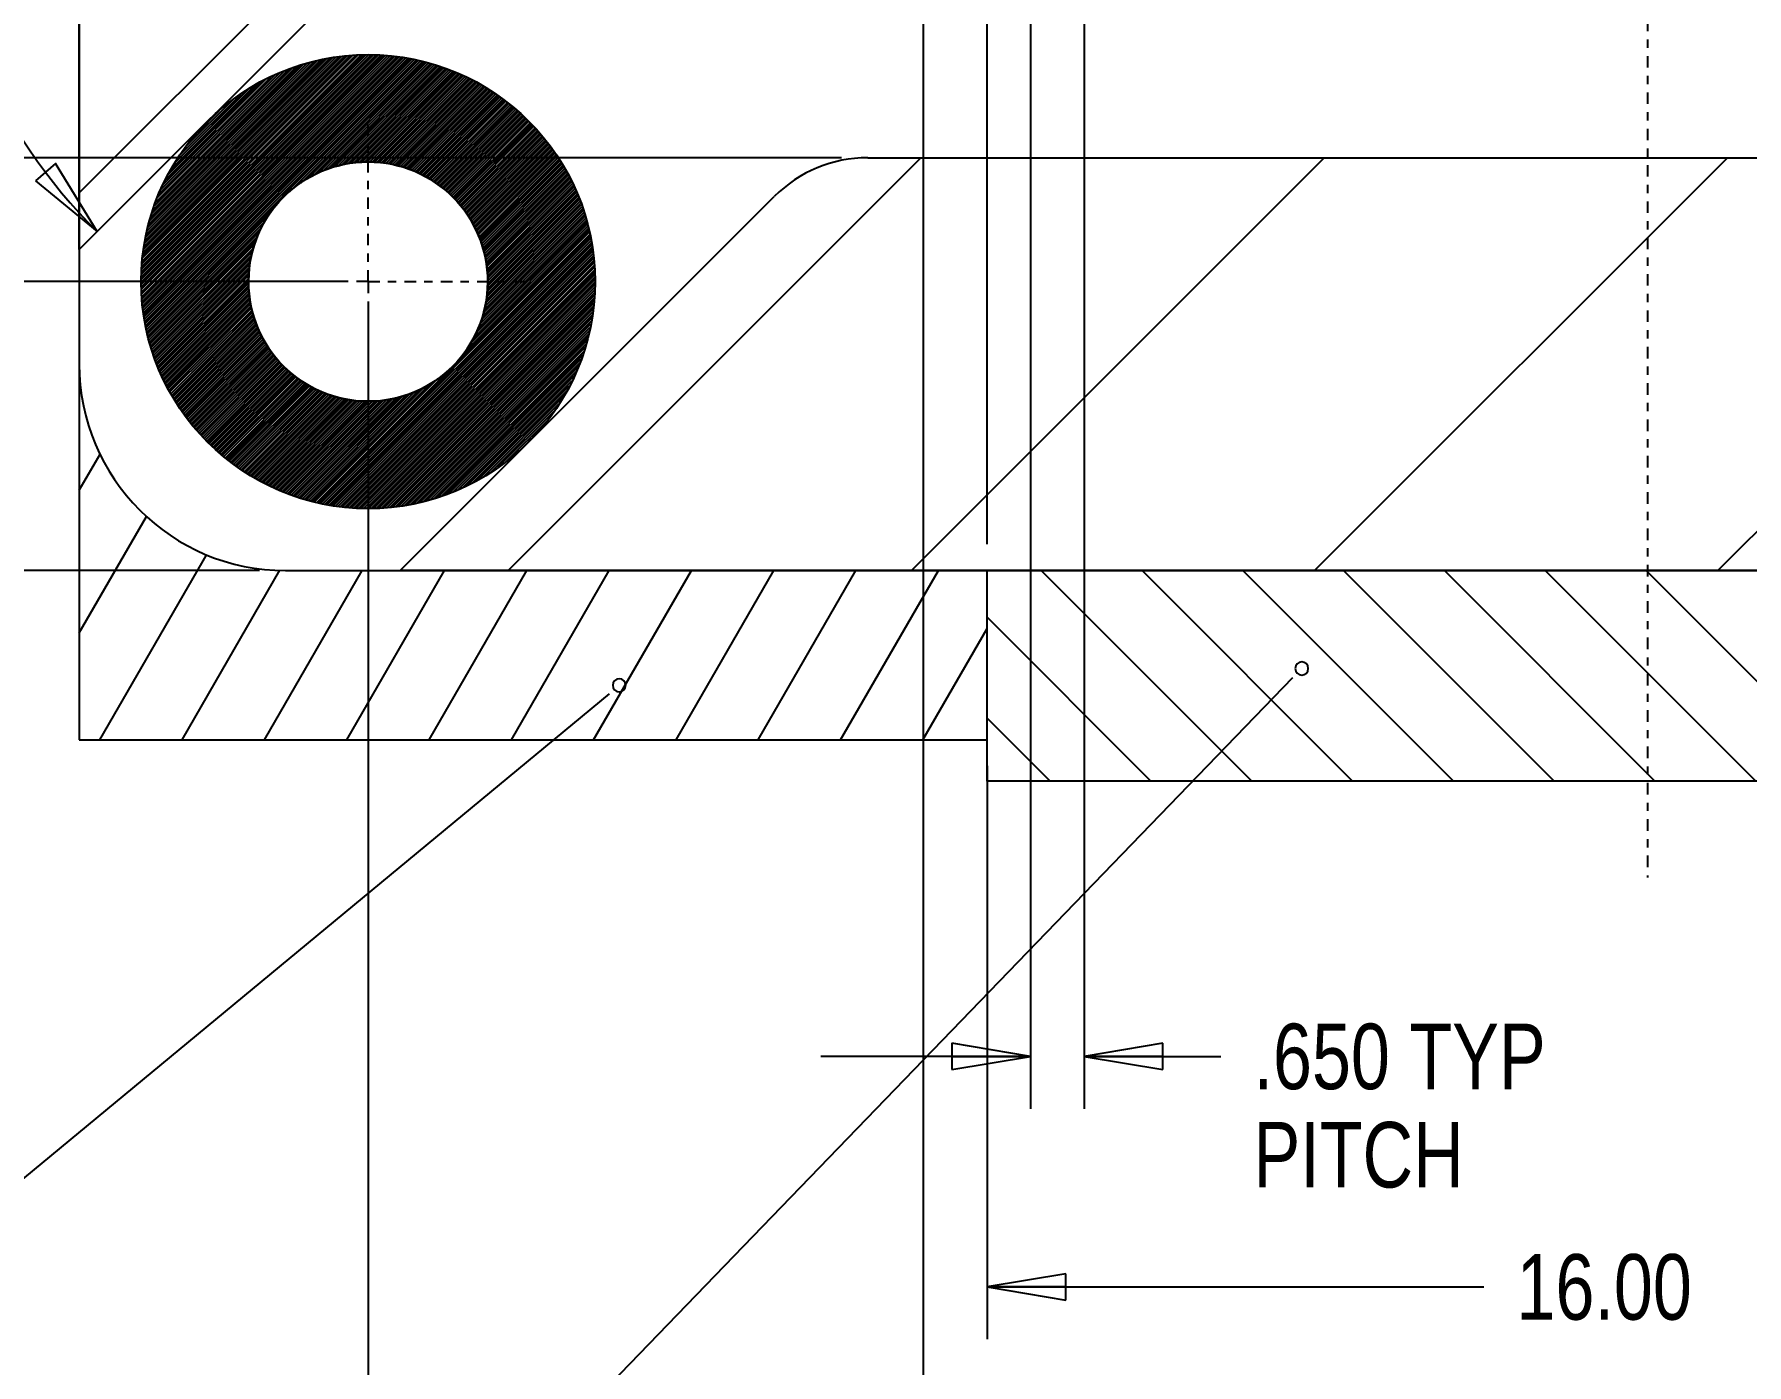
# Model space of a CAD drawing. Header units: inches. Extents: x 0 to 173, y 0 to 112.
# Drawn here: x 85.07 to 105.82, y 15.35 to 31.47 of the extents above; entities that cross this region are included whole.
import ezdxf

# ---------------------------------------------------------------- set-up
doc = ezdxf.new("R2010")
doc.units = ezdxf.units.IN
doc.header["$LTSCALE"] = 0.374
doc.header["$MEASUREMENT"] = 0
doc.linetypes.add('CENTER', pattern=[0.6, 0.375, -0.075, 0.075, -0.075])
doc.layers.get('0').update_dxf_attribs({"linetype": 'CONTINUOUS'})
for name, color, linetype in [('TIU14065-00684-01_DXF_DIMENSION', 7, 'CONTINUOUS'), ('TIU14065-00684-01_DXF_TEXT', 7, 'CONTINUOUS'), ('TIU14065-00684-01_FP_DXF_AXIS', 7, 'CONTINUOUS'), ('TIU14065-006DXF_CONTINUOUS_LINE', 7, 'CONTINUOUS')]:
    doc.layers.add(name, color=color, linetype=linetype)
doc.styles.get("Standard").update_dxf_attribs({"font": 'txt', "width": 0.8})

# ---------------------------------------------------------------- blocks, each defined once
blk = doc.blocks.new('_CLOSED')
at = {"color": 0, "linetype": 'ByBlock'}
for p, q in [((0, 0), (-1, 0.167)), ((-1, 0.167), (-1, -0.167)), ((-1, -0.167), (0, 0)), ((-1, 0), (0, 0))]:
    blk.add_line(p, q, dxfattribs=at)

msp = doc.modelspace()

# ---------------------------------------------------------------- linework, layer by layer
at = {"layer": 'TIU14065-00684-01_DXF_DIMENSION', "color": 2, "linetype": 'Continuous'}
for p, q in [((96.616, 25.291), (96.616, 73.103)), ((95.841, 35.531), (95.841, 13.98)), ((97.141, 34.881), (97.141, 18.453)), ((97.791, 34.881), (97.791, 18.453)), ((94.85, 29.973), (81.799, 29.973)), ((85.84, 29.087), (86.281, 29.527)), ((88.798, 28.473), (77.84, 28.473)), ((89.116, 28.156), (89.116, 11.995)), ((87.798, 24.973), (73.949, 24.973)), ((96.616, 22.606), (96.616, 15.661)), ((97.141, 19.088), (94.601, 19.088)), ((97.791, 19.088), (99.446, 19.088)), ((96.616, 16.296), (102.631, 16.296))]:
    msp.add_line(p, q, dxfattribs=at)
msp.add_lwpolyline([(85.087, 29.693), (85.832, 29.078), (85.327, 29.902), (85.087, 29.693)], dxfattribs=at)
msp.add_arc((90.616, 33.862), 6.766, 182.08, 225, dxfattribs=at)
at = {"layer": 'TIU14065-00684-01_DXF_TEXT', "color": 2, "linetype": 'Continuous'}
for p, q in [((100.315, 23.673), (88.113, 11.05)), ((92.035, 23.481), (84.717, 17.429))]:
    msp.add_line(p, q, dxfattribs=at)
for centre, start, end in [((100.426, 23.787), 0, 180), ((92.158, 23.583), 0, 180), ((100.426, 23.787), 180, 0), ((92.158, 23.583), 180, 0)]:
    msp.add_arc(centre, 0.0794, start, end, dxfattribs=at)
at = {"layer": 'TIU14065-00684-01_FP_DXF_AXIS', "color": 7, "linetype": 'CENTER'}
for p, q in [((104.616, 43.973), (104.616, 21.254)), ((89.116, 28.473), (89.116, 30.431)), ((89.116, 28.473), (87.158, 28.473)), ((89.116, 28.473), (91.074, 28.473)), ((89.116, 28.473), (89.116, 26.515))]:
    msp.add_line(p, q, dxfattribs=at)
at = {"layer": 'TIU14065-006DXF_CONTINUOUS_LINE', "color": 7, "linetype": 'Continuous'}
for p, q in [((85.616, 60.473), (85.616, 27.473)), ((85.616, 27.473), (85.616, 22.923)), ((88.116, 24.973), (121.116, 24.973)), ((88.116, 24.973), (121.116, 24.973)), ((96.616, 22.423), (96.616, 24.973)), ((85.616, 22.923), (96.616, 22.923)), ((112.616, 22.423), (96.616, 22.423))]:
    msp.add_line(p, q, dxfattribs=at)
at = {"layer": 'TIU14065-006DXF_CONTINUOUS_LINE', "color": 4, "linetype": 'Continuous'}
for p, q in [((85.616, 28.862), (85.616, 59.084)), ((85.616, 28.862), (90.147, 33.394)), ((95.168, 29.973), (114.064, 29.973)), ((89.505, 24.973), (94.036, 29.505)), ((119.727, 24.973), (89.505, 24.973))]:
    msp.add_line(p, q, dxfattribs=at)
at = {"layer": 'TIU14065-006DXF_CONTINUOUS_LINE', "color": 2, "linetype": 'Continuous'}
for p, q in [((85.616, 29.547), (90.616, 34.547)), ((86.366, 28.466), (89.123, 31.223)), ((86.367, 28.498), (89.091, 31.222)), ((86.368, 28.437), (89.152, 31.221)), ((86.369, 28.53), (89.059, 31.219)), ((86.37, 28.409), (89.18, 31.219)), ((86.372, 28.563), (89.026, 31.217)), ((86.372, 28.38), (89.209, 31.217)), ((86.374, 28.596), (88.993, 31.215)), ((86.374, 28.351), (89.238, 31.215)), ((86.376, 28.628), (88.961, 31.213)), ((86.376, 28.323), (89.266, 31.213)), ((86.377, 28.294), (89.295, 31.211)), ((86.378, 28.661), (88.928, 31.211)), ((86.379, 28.265), (89.324, 31.21)), ((86.38, 28.694), (88.895, 31.209)), ((86.381, 28.237), (89.352, 31.208)), ((86.382, 28.726), (88.863, 31.207)), ((86.383, 28.208), (89.381, 31.206)), ((86.384, 28.759), (88.83, 31.204)), ((86.385, 28.179), (89.41, 31.204)), ((86.387, 28.792), (88.797, 31.202)), ((86.387, 28.151), (89.438, 31.202)), ((86.389, 28.824), (88.765, 31.2)), ((86.389, 28.122), (89.467, 31.2)), ((86.393, 28.096), (89.493, 31.196)), ((86.395, 28.861), (88.728, 31.194)), ((86.398, 28.07), (89.519, 31.191)), ((86.403, 28.899), (88.69, 31.186)), ((86.403, 28.045), (89.544, 31.186)), ((86.408, 28.019), (89.57, 31.181)), ((86.41, 28.937), (88.652, 31.179)), ((86.413, 27.994), (89.595, 31.176)), ((86.418, 28.975), (88.613, 31.171)), ((86.418, 27.968), (89.62, 31.171)), ((86.423, 27.943), (89.646, 31.166)), ((86.425, 29.014), (88.575, 31.164)), ((86.428, 27.917), (89.671, 31.16)), ((86.433, 29.052), (88.537, 31.156)), ((86.433, 27.892), (89.697, 31.155)), ((86.438, 27.866), (89.722, 31.15)), ((86.44, 29.09), (88.499, 31.148)), ((86.448, 29.128), (88.461, 31.141)), ((86.456, 29.166), (88.423, 31.133)), ((86.467, 29.208), (88.381, 31.122)), ((88.177, 29.574), (89.748, 31.145)), ((88.304, 29.671), (89.773, 31.14)), ((88.394, 29.731), (89.799, 31.135)), ((88.454, 29.76), (89.824, 31.13)), ((88.515, 29.79), (89.847, 31.123)), ((86.483, 29.254), (88.334, 31.106)), ((86.499, 29.301), (88.288, 31.09)), ((86.514, 29.347), (88.242, 31.074)), ((86.53, 29.393), (88.196, 31.059)), ((86.546, 29.439), (88.15, 31.043)), ((86.561, 29.486), (88.103, 31.027)), ((86.579, 29.534), (88.055, 31.01)), ((86.609, 29.594), (87.995, 30.98)), ((86.638, 29.654), (87.935, 30.95)), ((86.668, 29.714), (87.874, 30.921)), ((88.572, 29.816), (89.87, 31.115)), ((88.618, 29.832), (89.893, 31.107)), ((88.664, 29.848), (89.916, 31.099)), ((88.71, 29.864), (89.939, 31.092)), ((88.754, 29.876), (89.961, 31.084)), ((88.792, 29.884), (89.984, 31.076)), ((88.83, 29.892), (90.007, 31.069)), ((88.868, 29.899), (90.03, 31.061)), ((88.906, 29.907), (90.053, 31.053)), ((88.942, 29.912), (90.075, 31.045)), ((88.974, 29.914), (90.098, 31.038)), ((89.007, 29.916), (90.121, 31.03)), ((89.04, 29.918), (90.144, 31.022)), ((89.072, 29.92), (90.166, 31.014)), ((89.105, 29.922), (90.187, 31.004)), ((89.135, 29.922), (90.208, 30.994)), ((89.164, 29.92), (90.228, 30.984)), ((89.192, 29.918), (90.248, 30.974)), ((89.221, 29.916), (90.269, 30.964)), ((89.25, 29.914), (90.289, 30.954)), ((89.278, 29.912), (90.31, 30.944)), ((89.307, 29.91), (90.33, 30.934)), ((89.332, 29.905), (90.351, 30.924)), ((89.358, 29.9), (90.371, 30.914)), ((86.698, 29.775), (87.814, 30.891)), ((86.728, 29.835), (87.754, 30.861)), ((86.782, 29.92), (87.669, 30.807)), ((86.844, 30.012), (87.577, 30.745)), ((89.383, 29.895), (90.392, 30.904)), ((89.409, 29.89), (90.412, 30.893)), ((89.434, 29.885), (90.432, 30.883)), ((89.46, 29.88), (90.453, 30.873)), ((89.485, 29.875), (90.473, 30.863)), ((89.508, 29.868), (90.494, 30.853)), ((89.531, 29.86), (90.512, 30.841)), ((89.554, 29.852), (90.53, 30.828)), ((89.577, 29.845), (90.548, 30.816)), ((89.6, 29.837), (90.567, 30.804)), ((89.622, 29.829), (90.585, 30.792)), ((89.645, 29.821), (90.603, 30.779)), ((89.668, 29.814), (90.622, 30.767)), ((89.689, 29.804), (90.64, 30.755)), ((89.709, 29.794), (90.658, 30.743)), ((89.73, 29.784), (90.677, 30.731)), ((89.75, 29.774), (90.695, 30.718)), ((89.771, 29.763), (90.713, 30.706)), ((86.905, 30.104), (87.485, 30.684)), ((87.049, 30.279), (87.31, 30.54)), ((89.791, 29.753), (90.731, 30.694)), ((89.811, 29.743), (90.75, 30.682)), ((89.832, 29.733), (90.768, 30.669)), ((89.851, 29.722), (90.786, 30.657)), ((89.869, 29.71), (90.803, 30.643)), ((89.888, 29.697), (90.819, 30.629)), ((89.906, 29.685), (90.836, 30.615)), ((89.924, 29.673), (90.852, 30.6)), ((89.943, 29.661), (90.868, 30.586)), ((89.961, 29.649), (90.884, 30.572)), ((89.979, 29.636), (90.901, 30.558)), ((89.998, 29.624), (90.917, 30.543)), ((90.014, 29.61), (90.933, 30.529)), ((90.03, 29.596), (90.949, 30.515)), ((90.046, 29.581), (90.966, 30.501)), ((90.063, 29.567), (90.982, 30.486)), ((90.079, 29.553), (90.998, 30.472)), ((90.095, 29.539), (91.014, 30.458)), ((90.111, 29.524), (91.031, 30.444)), ((90.128, 29.51), (91.047, 30.429)), ((90.144, 29.495), (91.063, 30.415)), ((90.158, 29.479), (91.077, 30.398)), ((90.172, 29.463), (91.091, 30.382)), ((90.186, 29.447), (91.106, 30.366)), ((90.201, 29.43), (91.12, 30.35)), ((90.215, 29.414), (91.134, 30.333)), ((90.229, 29.398), (91.148, 30.317)), ((90.244, 29.382), (91.163, 30.301)), ((90.258, 29.365), (91.177, 30.285)), ((90.271, 29.348), (91.191, 30.268)), ((90.283, 29.33), (91.206, 30.252)), ((90.296, 29.312), (91.22, 30.236)), ((90.308, 29.293), (91.234, 30.219)), ((90.32, 29.275), (91.248, 30.203)), ((90.332, 29.257), (91.263, 30.187)), ((90.345, 29.238), (91.277, 30.171)), ((90.357, 29.22), (91.291, 30.154)), ((90.369, 29.202), (91.304, 30.137)), ((90.38, 29.182), (91.317, 30.119)), ((90.39, 29.161), (91.329, 30.1)), ((90.4, 29.141), (91.341, 30.082)), ((90.41, 29.12), (91.353, 30.064)), ((90.42, 29.1), (91.365, 30.045)), ((90.43, 29.079), (91.378, 30.027)), ((90.44, 29.059), (91.39, 30.009)), ((90.45, 29.039), (91.402, 29.991)), ((90.459, 29.017), (91.414, 29.972)), ((90.467, 28.994), (91.427, 29.954)), ((90.475, 28.971), (91.439, 29.936)), ((90.482, 28.949), (91.451, 29.917)), ((90.49, 28.926), (91.463, 29.899)), ((90.498, 28.903), (91.475, 29.881)), ((90.812, 24.973), (95.812, 29.973)), ((95.697, 24.973), (100.697, 29.973)), ((100.583, 24.973), (105.583, 29.973)), ((105.468, 24.973), (110.468, 29.973)), ((90.505, 28.88), (91.488, 29.862)), ((90.513, 28.857), (91.499, 29.844)), ((90.519, 28.833), (91.51, 29.823)), ((90.524, 28.808), (91.52, 29.803)), ((90.529, 28.782), (91.53, 29.782)), ((90.535, 28.757), (91.54, 29.762)), ((90.54, 28.731), (91.55, 29.741)), ((90.545, 28.706), (91.56, 29.721)), ((90.55, 28.68), (91.57, 29.7)), ((90.554, 28.654), (91.58, 29.68)), ((90.556, 28.625), (91.59, 29.66)), ((90.558, 28.596), (91.6, 29.639)), ((90.558, 28.352), (91.675, 29.47)), ((90.559, 28.568), (91.61, 29.619)), ((90.56, 28.385), (91.668, 29.493)), ((90.561, 28.539), (91.62, 29.598)), ((90.562, 28.418), (91.66, 29.515)), ((90.563, 28.51), (91.631, 29.578)), ((90.564, 28.45), (91.651, 29.537)), ((90.565, 28.482), (91.641, 29.557)), ((86.444, 27.841), (88.015, 29.412)), ((86.449, 27.816), (87.918, 29.285)), ((90.485, 28.004), (91.745, 29.265)), ((90.5, 28.051), (91.737, 29.287)), ((90.516, 28.097), (91.729, 29.31)), ((90.524, 28.135), (91.722, 29.333)), ((90.531, 28.173), (91.714, 29.356)), ((90.539, 28.211), (91.706, 29.379)), ((90.546, 28.249), (91.698, 29.401)), ((90.553, 28.287), (91.691, 29.424)), ((90.556, 28.32), (91.683, 29.447)), ((86.454, 27.79), (87.858, 29.195)), ((86.459, 27.765), (87.828, 29.134)), ((86.466, 27.741), (87.799, 29.074)), ((88.493, 25.799), (91.79, 29.096)), ((88.519, 25.794), (91.795, 29.07)), ((90.291, 27.627), (91.785, 29.121)), ((90.352, 27.719), (91.78, 29.147)), ((90.392, 27.789), (91.775, 29.172)), ((90.421, 27.85), (91.768, 29.196)), ((90.451, 27.91), (91.76, 29.219)), ((90.469, 27.958), (91.753, 29.242)), ((86.474, 27.719), (87.772, 29.017)), ((86.482, 27.696), (87.757, 28.971)), ((86.489, 27.673), (87.741, 28.925)), ((86.497, 27.65), (87.725, 28.878)), ((88.544, 25.789), (91.8, 29.045)), ((88.569, 25.784), (91.805, 29.019)), ((88.595, 25.779), (91.81, 28.994)), ((88.62, 25.774), (91.815, 28.968)), ((88.646, 25.769), (91.82, 28.943)), ((88.671, 25.764), (91.825, 28.917)), ((88.697, 25.759), (91.83, 28.892)), ((88.722, 25.754), (91.835, 28.867)), ((88.748, 25.748), (91.84, 28.841)), ((86.505, 27.627), (87.712, 28.835)), ((86.513, 27.605), (87.705, 28.797)), ((86.52, 27.582), (87.697, 28.759)), ((86.528, 27.559), (87.69, 28.721)), ((86.536, 27.536), (87.682, 28.683)), ((86.544, 27.514), (87.677, 28.647)), ((88.775, 25.745), (91.843, 28.814)), ((88.804, 25.744), (91.845, 28.785)), ((88.833, 25.742), (91.847, 28.756)), ((88.861, 25.74), (91.849, 28.728)), ((88.89, 25.738), (91.851, 28.699)), ((88.919, 25.736), (91.853, 28.67)), ((88.947, 25.734), (91.855, 28.642)), ((86.551, 27.491), (87.675, 28.614)), ((86.559, 27.468), (87.673, 28.582)), ((86.567, 27.445), (87.671, 28.549)), ((86.574, 27.422), (87.669, 28.516)), ((86.584, 27.402), (87.666, 28.484)), ((86.594, 27.381), (87.667, 28.454)), ((86.605, 27.361), (87.669, 28.425)), ((88.976, 25.732), (91.857, 28.613)), ((89.005, 25.73), (91.858, 28.584)), ((89.033, 25.729), (91.86, 28.556)), ((89.062, 25.727), (91.862, 28.527)), ((89.09, 25.725), (91.864, 28.498)), ((89.12, 25.723), (91.865, 28.469)), ((89.152, 25.726), (91.863, 28.437)), ((86.615, 27.34), (87.671, 28.396)), ((86.625, 27.32), (87.673, 28.368)), ((86.635, 27.299), (87.674, 28.339)), ((86.645, 27.279), (87.676, 28.31)), ((86.655, 27.259), (87.678, 28.282)), ((86.665, 27.238), (87.684, 28.257)), ((86.675, 27.218), (87.689, 28.231)), ((89.185, 25.728), (91.861, 28.404)), ((89.218, 25.73), (91.859, 28.371)), ((89.25, 25.732), (91.857, 28.339)), ((89.283, 25.734), (91.855, 28.306)), ((89.316, 25.736), (91.853, 28.273)), ((89.348, 25.738), (91.85, 28.24)), ((86.685, 27.197), (87.694, 28.206)), ((86.695, 27.177), (87.699, 28.18)), ((86.705, 27.156), (87.704, 28.155)), ((86.715, 27.136), (87.709, 28.129)), ((86.726, 27.115), (87.714, 28.104)), ((86.736, 27.095), (87.721, 28.08)), ((86.748, 27.077), (87.729, 28.058)), ((86.76, 27.059), (87.737, 28.035)), ((86.773, 27.04), (87.744, 28.012)), ((89.381, 25.741), (91.848, 28.208)), ((89.414, 25.743), (91.846, 28.175)), ((89.446, 25.745), (91.844, 28.142)), ((89.48, 25.748), (91.841, 28.109)), ((89.518, 25.755), (91.834, 28.071)), ((89.556, 25.763), (91.826, 28.033)), ((86.785, 27.022), (87.752, 27.989)), ((86.797, 27.004), (87.76, 27.966)), ((86.809, 26.986), (87.767, 27.944)), ((86.822, 26.967), (87.775, 27.921)), ((86.834, 26.949), (87.785, 27.9)), ((86.846, 26.931), (87.795, 27.88)), ((86.858, 26.912), (87.805, 27.859)), ((86.871, 26.894), (87.815, 27.839)), ((86.883, 26.876), (87.825, 27.818)), ((89.594, 25.77), (91.818, 27.995)), ((89.632, 25.778), (91.811, 27.957)), ((89.67, 25.786), (91.803, 27.918)), ((89.708, 25.793), (91.796, 27.88)), ((89.747, 25.801), (91.788, 27.842)), ((89.785, 25.808), (91.78, 27.804)), ((86.895, 26.857), (87.835, 27.798)), ((86.907, 26.839), (87.846, 27.777)), ((86.919, 26.821), (87.856, 27.757)), ((86.932, 26.802), (87.867, 27.738)), ((86.946, 26.786), (87.879, 27.719)), ((86.96, 26.77), (87.891, 27.701)), ((86.974, 26.753), (87.904, 27.683)), ((86.988, 26.737), (87.916, 27.665)), ((87.003, 26.721), (87.928, 27.646)), ((87.017, 26.704), (87.94, 27.628)), ((87.031, 26.688), (87.953, 27.61)), ((89.823, 25.816), (91.773, 27.766)), ((89.868, 25.831), (91.758, 27.721)), ((89.914, 25.846), (91.743, 27.675)), ((89.96, 25.862), (91.727, 27.628)), ((87.045, 26.672), (87.965, 27.591)), ((87.06, 26.656), (87.979, 27.575)), ((87.074, 26.639), (87.993, 27.559)), ((87.088, 26.623), (88.007, 27.542)), ((87.102, 26.607), (88.022, 27.526)), ((87.117, 26.591), (88.036, 27.51)), ((87.131, 26.574), (88.05, 27.494)), ((87.145, 26.558), (88.065, 27.477)), ((87.16, 26.542), (88.079, 27.461)), ((87.174, 26.526), (88.093, 27.445)), ((87.19, 26.512), (88.11, 27.431)), ((87.207, 26.497), (88.126, 27.417)), ((87.223, 26.483), (88.142, 27.402)), ((87.239, 26.469), (88.158, 27.388)), ((90.007, 25.878), (91.711, 27.582)), ((90.053, 25.893), (91.695, 27.536)), ((90.099, 25.909), (91.68, 27.49)), ((90.145, 25.925), (91.664, 27.443)), ((90.199, 25.948), (91.641, 27.39)), ((87.256, 26.455), (88.175, 27.374)), ((87.272, 26.44), (88.191, 27.36)), ((87.288, 26.426), (88.207, 27.345)), ((87.304, 26.412), (88.224, 27.331)), ((87.321, 26.398), (88.241, 27.318)), ((87.337, 26.383), (88.259, 27.305)), ((87.353, 26.369), (88.277, 27.293)), ((87.369, 26.355), (88.296, 27.281)), ((87.386, 26.34), (88.314, 27.269)), ((87.402, 26.326), (88.332, 27.256)), ((87.418, 26.312), (88.351, 27.244)), ((87.434, 26.298), (88.369, 27.232)), ((87.452, 26.285), (88.387, 27.22)), ((87.47, 26.272), (88.407, 27.209)), ((87.488, 26.26), (88.428, 27.199)), ((87.507, 26.248), (88.448, 27.189)), ((87.525, 26.236), (88.468, 27.179)), ((88.417, 25.814), (89.799, 27.197)), ((88.442, 25.809), (89.87, 27.237)), ((88.468, 25.804), (89.962, 27.298)), ((90.259, 25.977), (91.612, 27.33)), ((90.319, 26.007), (91.582, 27.27)), ((90.379, 26.037), (91.552, 27.209)), ((87.543, 26.223), (88.489, 27.169)), ((87.562, 26.211), (88.509, 27.159)), ((87.58, 26.199), (88.53, 27.149)), ((87.598, 26.187), (88.55, 27.139)), ((87.617, 26.174), (88.572, 27.13)), ((87.635, 26.162), (88.595, 27.122)), ((87.653, 26.15), (88.617, 27.114)), ((87.672, 26.138), (88.64, 27.107)), ((87.69, 26.126), (88.663, 27.099)), ((87.708, 26.113), (88.686, 27.091)), ((87.726, 26.101), (88.709, 27.083)), ((87.745, 26.089), (88.731, 27.076)), ((87.766, 26.079), (88.756, 27.069)), ((87.786, 26.069), (88.781, 27.064)), ((87.807, 26.059), (88.807, 27.059)), ((87.827, 26.049), (88.832, 27.054)), ((87.847, 26.039), (88.858, 27.049)), ((87.868, 26.029), (88.883, 27.044)), ((87.888, 26.019), (88.909, 27.039)), ((87.909, 26.009), (88.935, 27.035)), ((87.929, 25.999), (88.964, 27.033)), ((87.95, 25.989), (88.992, 27.031)), ((87.97, 25.978), (89.021, 27.029)), ((87.991, 25.968), (89.05, 27.027)), ((88.011, 25.958), (89.078, 27.026)), ((88.031, 25.948), (89.107, 27.024)), ((88.052, 25.938), (89.138, 27.025)), ((88.073, 25.929), (89.171, 27.027)), ((88.096, 25.921), (89.204, 27.029)), ((88.119, 25.914), (89.236, 27.031)), ((88.142, 25.906), (89.269, 27.033)), ((88.165, 25.898), (89.302, 27.035)), ((88.187, 25.89), (89.339, 27.042)), ((88.21, 25.883), (89.378, 27.05)), ((88.233, 25.875), (89.416, 27.058)), ((88.256, 25.867), (89.454, 27.065)), ((88.279, 25.859), (89.492, 27.073)), ((88.301, 25.852), (89.538, 27.089)), ((88.324, 25.844), (89.585, 27.104)), ((88.347, 25.836), (89.631, 27.12)), ((88.37, 25.828), (89.679, 27.138)), ((88.393, 25.821), (89.739, 27.167)), ((90.44, 26.066), (91.522, 27.149)), ((90.505, 26.101), (91.488, 27.084)), ((90.597, 26.162), (91.426, 26.992)), ((90.689, 26.224), (91.365, 26.9)), ((90.781, 26.285), (91.303, 26.808)), ((91.014, 26.488), (91.101, 26.575)), ((85.616, 25.945), (85.869, 26.384)), ((85.616, 24.218), (86.43, 25.628)), ((85.865, 22.923), (87.16, 25.166)), ((86.862, 22.923), (88.048, 24.977)), ((87.86, 22.923), (89.043, 24.973)), ((88.857, 22.923), (90.04, 24.973)), ((89.854, 22.923), (91.038, 24.973)), ((90.851, 22.923), (92.035, 24.973)), ((91.848, 22.923), (93.032, 24.973)), ((92.846, 22.923), (94.029, 24.973)), ((93.843, 22.923), (95.026, 24.973)), ((94.84, 22.923), (96.024, 24.973)), ((99.821, 22.423), (97.271, 24.973)), ((101.042, 22.423), (98.492, 24.973)), ((102.263, 22.423), (99.713, 24.973)), ((103.484, 22.423), (100.934, 24.973)), ((104.706, 22.423), (102.156, 24.973)), ((105.927, 22.423), (103.377, 24.973)), ((107.148, 22.423), (104.598, 24.973)), ((98.599, 22.423), (96.616, 24.407)), ((95.837, 22.923), (96.616, 24.271)), ((97.378, 22.423), (96.616, 23.185))]:
    msp.add_line(p, q, dxfattribs=at)
at = {"layer": 'TIU14065-006DXF_CONTINUOUS_LINE', "color": 4, "linetype": 'Continuous'}
for radius in [2.75, 1.45]:
    msp.add_circle((89.116, 28.473), radius, dxfattribs=at)
at = {"layer": 'TIU14065-006DXF_CONTINUOUS_LINE', "color": 7, "linetype": 'Continuous'}
for centre, radius, end in [((89.116, 28.473), 1.45, 179.5725), ((88.116, 27.473), 2.5, 270), ((88.116, 27.473), 2.5, 270)]:
    msp.add_arc(centre, radius, 180, end, dxfattribs=at)
at = {"layer": 'TIU14065-006DXF_CONTINUOUS_LINE', "color": 4, "linetype": 'Continuous'}
msp.add_arc((95.168, 28.373), 1.6, 90, 135, dxfattribs=at)

# ---------------------------------------------------------------- block references
at = {"layer": 'TIU14065-00684-01_DXF_DIMENSION', "color": 2, "linetype": 'Continuous', "xscale": 0.9524999999999998, "yscale": 0.9524999999999998, "zscale": 0.9524999999999998}
msp.add_blockref('_CLOSED', (97.141, 19.088), dxfattribs=at)
at = {"layer": 'TIU14065-00684-01_DXF_DIMENSION', "color": 2, "linetype": 'Continuous', "xscale": 0.9524999999999998, "yscale": 0.9524999999999998, "zscale": 0.9524999999999998, "rotation": 180}
for p in [(97.791, 19.088), (96.616, 16.296)]:
    msp.add_blockref('_CLOSED', p, dxfattribs=at)

# ---------------------------------------------------------------- texts
at = {"layer": 'TIU14065-00684-01_DXF_DIMENSION', "color": 2, "linetype": 'Continuous', "width": 0.8}
for s, p in [('.650 TYP', (99.842, 18.691)), ('PITCH', (99.842, 17.5)), ('16.00', (103.028, 15.899))]:
    msp.add_text(s, height=0.7937, dxfattribs=at).set_placement(p)

doc.saveas('drawing.dxf')
